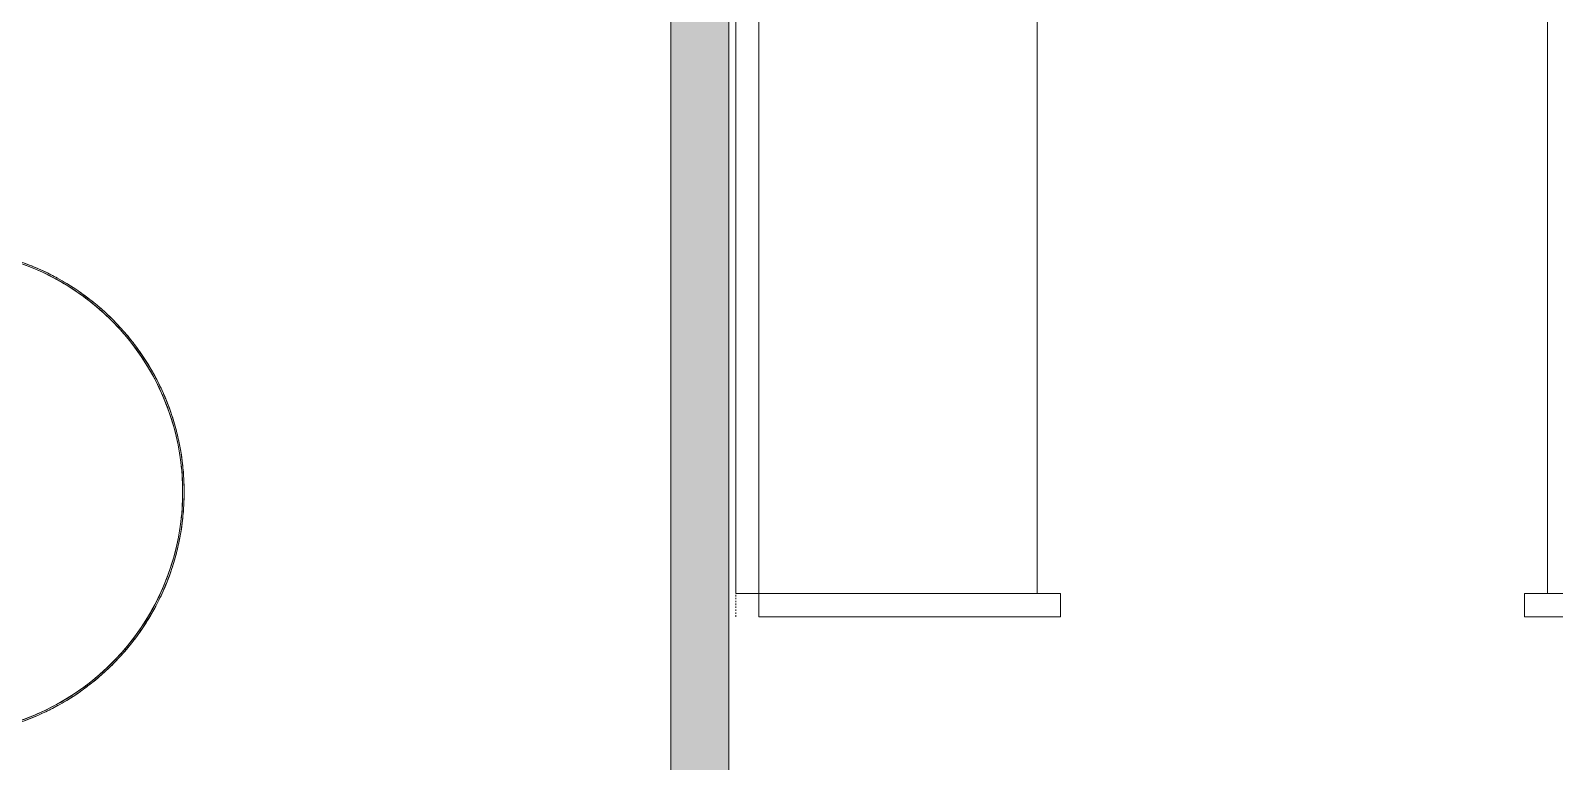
# Model space of a CAD drawing. Header units: inches. Extents: x 0 to 2535, y 0 to 2052.
# Drawn here: x 2163 to 2294.4, y 1913.9 to 1976.9 of the extents above; entities that cross this region are included whole.
import ezdxf

# ---------------------------------------------------------------- set-up
doc = ezdxf.new("R2010")
doc.units = ezdxf.units.IN
doc.header["$MEASUREMENT"] = 0
doc.linetypes.add('Dash 1_8_', pattern=[0.25, 0.125, -0.125])
for name, color, linetype, lineweight in [('A-WALL-PATT', 111, 'Continuous', 13), ('I-FURN', 30, 'Continuous', 9), ('I-FURN-PNLS', 30, 'Continuous', 9), ('I-WALL', 2, 'Continuous', 13)]:
    doc.layers.add(name, color=color, linetype=linetype, lineweight=lineweight)

# ---------------------------------------------------------------- blocks, each defined once
blk = doc.blocks.new('F - FRONT-BACK WKSTA - 8 x 9-V27-Level 07  POWER _ SIGNAL')
at = {"layer": 'I-FURN'}
for p, q in [((28, 0), (0, 0)), ((2, 0), (28, 0)), ((28, -2), (28, 0)), ((28, 0), (28, -2)), ((94, 0), (68, 0)), ((68, 0), (94, 0)), ((94, -2), (94, 0)), ((94, 0), (94, -2)), ((68, 0), (68, -2)), ((68, -2), (68, 0)), ((26, -2), (2, -2)), ((2, -2), (26, -2)), ((2, -2), (28, -2)), ((26, -2), (2, -2)), ((26, -106), (26, -2)), ((26, -2), (26, -106)), ((28, -2), (26, -2)), ((68, -2), (94, -2)), ((70, -2), (68, -2)), ((94, -2), (70, -2)), ((94, -2), (70, -2)), ((70, -2), (70, -106)), ((70, -106), (70, -2)), ((70, -2), (94, -2)), ((94, -106), (94, -2)), ((94, -2), (94, -106)), ((96, -2), (94, -2)), ((94, -2), (94, -106)), ((94, -84), (94, -2)), ((94, -2), (96, -2)), ((96, -108), (96, -2)), ((96, -2), (96, -108))]:
    blk.add_line(p, q, dxfattribs=at)
at = {"layer": 'I-FURN', "linetype": 'Dash 1_8_'}
for p, q in [((96, 0), (96, -2)), ((96, -2), (96, -108))]:
    blk.add_line(p, q, dxfattribs=at)
blk = doc.blocks.new('Zira Wksta 12 - Type 1-V47-Level 07  POWER _ SIGNAL')
at = {"layer": 'I-FURN-PNLS'}
for radius, start, end in [(21, 90, 270), (21, 90, 270), (20.87, 90, 180), (20.87, 90, 130.9091), (20.87, 106.3636, 130.9091), (20.87, 114.5455, 122.7273), (21, 115.1473, 118.7187), (21, 115.1473, 118.7187), (21, 110.1031, 115.1473), (21, 110.1031, 115.1473), (20.87, 106.3636, 114.5455), (21, 118.7187, 123.5308), (21, 118.7187, 123.5308), (21, 127.228, 131.915), (21, 127.228, 131.915), (20.87, 122.7273, 130.9091), (21, 123.5308, 127.228), (21, 123.5308, 127.228), (20.87, 130.9091, 171.8182), (20.87, 130.9091, 155.4545), (20.87, 130.9091, 139.0909), (21, 131.915, 135.6889), (21, 131.915, 135.6889), (21, 135.6889, 140.3), (21, 135.6889, 140.3), (20.87, 139.0909, 155.4545), (21, 140.3, 144.1238), (21, 140.3, 144.1238), (21, 144.1238, 148.6861), (21, 144.1238, 148.6861), (21, 148.6861, 152.5432), (21, 148.6861, 152.5432), (20.87, 155.4545, 163.6364), (20.87, 155.4545, 163.6364), (21, 152.5432, 157.0735), (21, 152.5432, 157.0735), (21, 158.9402, 160.9524), (21, 158.9402, 160.9524), (21, 157.0735, 158.8697), (21, 157.0735, 158.8697), (20.87, 163.6364, 171.8182), (20.87, 163.6364, 171.8182), (21, 160.9524, 165.4626), (21, 160.9524, 165.4626), (21, 165.4626, 169.3548), (21, 165.4626, 169.3548), (21, 169.3548, 173.8538), (21, 169.3548, 173.8538), (21, 173.8538, 177.7523), (21, 173.8538, 177.7523), (20.87, 171.8182, 180), (20.87, 171.8182, 180), (20.87, 171.8182, 180), (21, 177.7523, 180), (21, 177.7523, 180), (21, 180, 182.2477), (21, 180, 182.2477), (20.87, 180, 188.1818), (20.87, 180, 270), (20.87, 180, 270), (20.87, 180, 196.3636), (21, 182.2477, 186.1462), (21, 182.2477, 186.1462), (21, 186.1462, 190.6452), (21, 186.1462, 190.6452), (20.87, 188.1818, 204.5455), (21, 190.6452, 194.5374), (21, 190.6452, 194.5374), (21, 194.5374, 199.0476), (21, 194.5374, 199.0476), (20.87, 196.3636, 220.9091), (21, 199.0476, 200.954), (21, 199.0476, 200.954), (21, 201.0598, 202.9265), (21, 201.0598, 202.9265), (21, 202.9265, 207.4568), (21, 202.9265, 207.4568), (20.87, 204.5455, 245.4545), (21, 207.4568, 209.7141), (21, 207.4568, 209.7141), (21, 209.7632, 211.3139), (21, 209.7632, 211.3139), (21, 211.3139, 215.8762), (21, 211.3139, 215.8762), (21, 215.8762, 219.7), (21, 215.8762, 219.7), (21, 219.7, 224.3111), (21, 219.7, 224.3111), (20.87, 220.9091, 229.0909), (21, 224.3111, 228.085), (21, 224.3111, 228.085), (21, 228.085, 232.772), (21, 228.085, 232.772), (20.87, 229.0909, 237.2727), (21, 232.772, 236.4692), (21, 232.772, 236.4692), (21, 236.4692, 241.2813), (21, 236.4692, 241.2813), (20.87, 237.2727, 245.4545), (21, 241.2813, 244.8527), (21, 241.2813, 244.8527), (21, 244.8527, 249.8969), (21, 244.8527, 249.8969), (20.87, 245.4545, 261.8182), (20.87, 245.4545, 253.6364)]:
    blk.add_arc((-51, -15), radius, start, end, dxfattribs=at)

msp = doc.modelspace()

# ---------------------------------------------------------------- hatches: boundary and pattern name
at = {"layer": 'A-WALL-PATT', "lineweight": 9}
msp.add_hatch(color=7, dxfattribs=at).paths.add_polyline_path([(2223.22, 1828.81), (2223.22, 2035.47), (2218.22, 2035.47), (2218.22, 1828.81)], flags=0)

# ---------------------------------------------------------------- linework, layer by layer
at = {"layer": 'I-WALL', "color": 8, "lineweight": 20}
for p, q in [((2218.22, 2035.47), (2218.22, 1829.31)), ((2223.22, 1828.81), (2223.22, 2035.47))]:
    msp.add_line(p, q, dxfattribs=at)

# ---------------------------------------------------------------- block references
at = {"layer": 'I-FURN', "rotation": 180}
for name, p in [('F - FRONT-BACK WKSTA - 8 x 9-V27-Level 07  POWER _ SIGNAL', (2319.8, 1926.42)), ('Zira Wksta 12 - Type 1-V47-Level 07  POWER _ SIGNAL', (2104.25, 1922.17))]:
    msp.add_blockref(name, p, dxfattribs=at)

doc.saveas('drawing.dxf')
